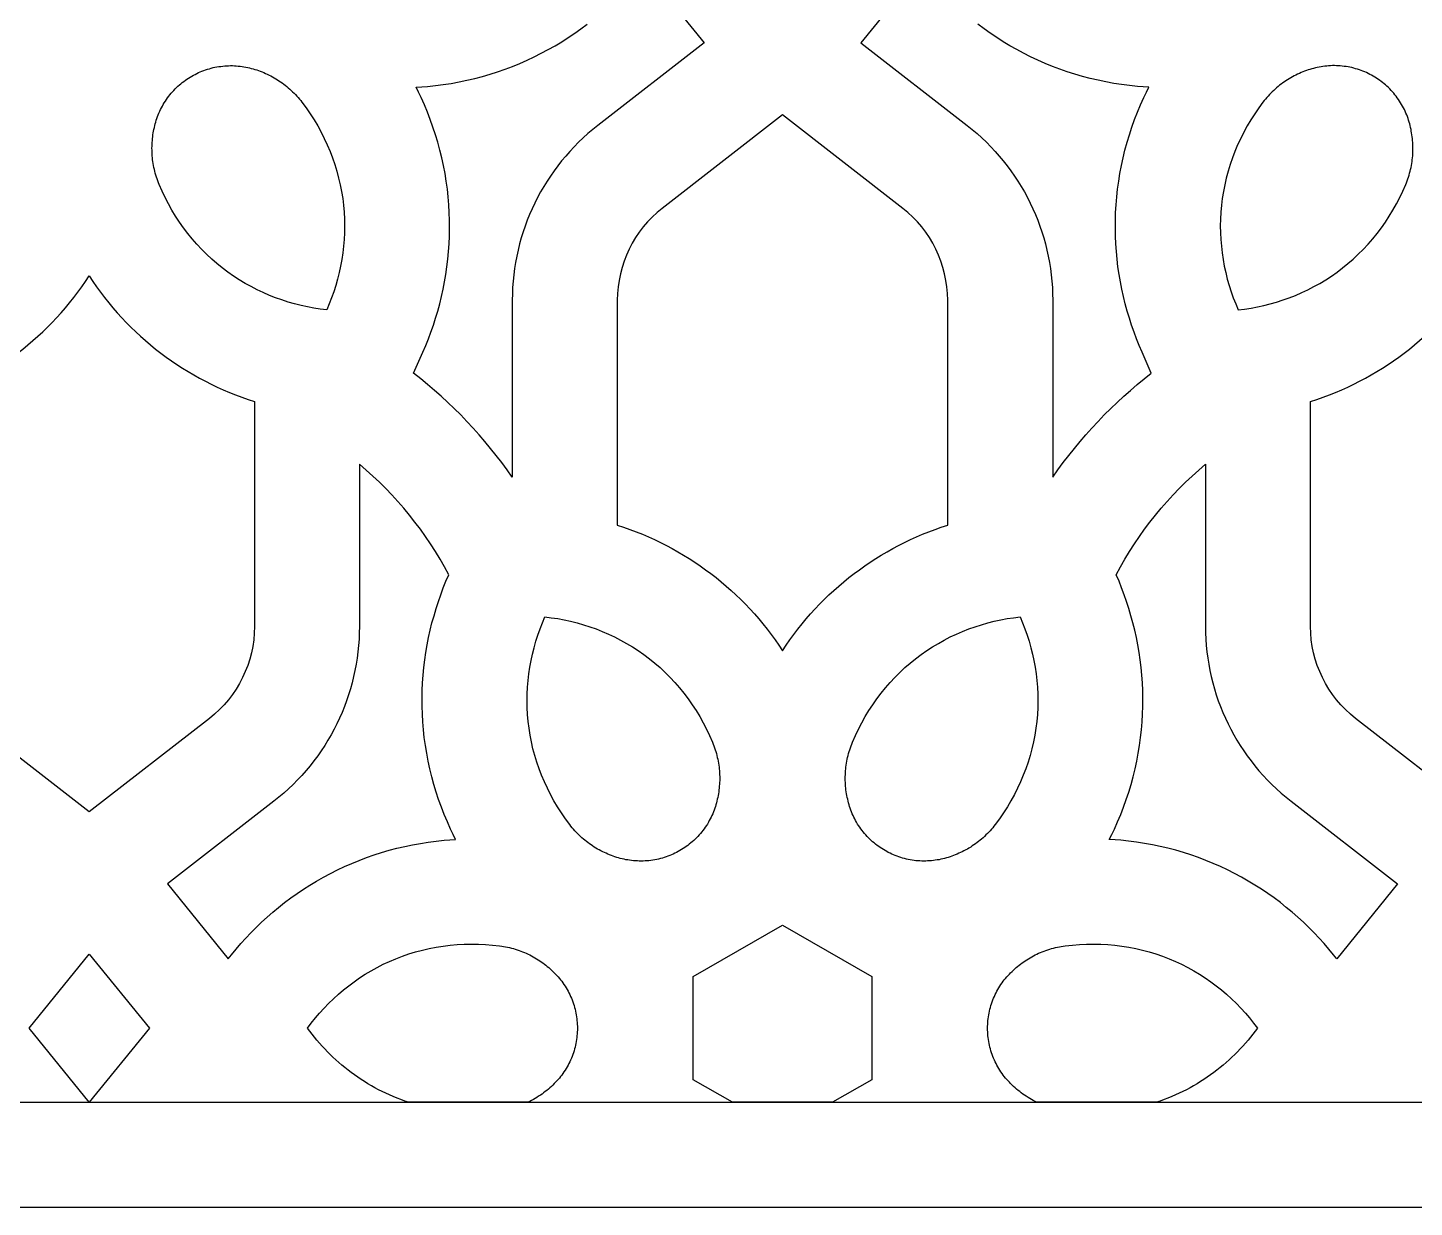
# Model space of a CAD drawing. Extents: x 14322 to 28868, y 1949 to 5319.
# Drawn here: x 21516 to 23300, y 1949 to 3468 of the extents above; entities that cross this region are included whole.
import ezdxf

# ---------------------------------------------------------------- set-up
doc = ezdxf.new("R2010")
doc.units = 0
doc.layers.add('LAYER_01', color=1, linetype='CONTINUOUS')

msp = doc.modelspace()

# ---------------------------------------------------------------- linework, layer by layer
at = {"layer": 'LAYER_01'}
for points in [[(14321.9, 1949.2), (28868, 1949.2), (28868, 5318.8), (14321.9, 5318.8)], [(14457.1, 2084.4), (28732.8, 2084.4), (28732.8, 5183.7), (14457.1, 5183.7)], [(21726.9, 3405.4), (21729, 3406.6), (21731.2, 3407.7), (21733.4, 3408.8), (21735.6, 3409.9), (21737.9, 3410.9), (21740.1, 3411.8), (21742.5, 3412.7), (21744.8, 3413.5), (21747.2, 3414.3), (21749.6, 3415), (21752, 3415.7), (21754.4, 3416.3), (21756.8, 3416.8), (21759.3, 3417.3), (21761.8, 3417.7), (21764.3, 3418), (21766.8, 3418.3), (21769.3, 3418.6), (21771.8, 3418.7), (21774.3, 3418.8), (21776.8, 3418.9), (21779.3, 3418.9), (21781.8, 3418.8), (21784.3, 3418.6), (21786.7, 3418.4), (21789.2, 3418.2), (21791.6, 3417.9), (21794.1, 3417.5), (21796.5, 3417), (21798.9, 3416.5), (21801.2, 3416), (21803.6, 3415.4), (21805.9, 3414.7), (21808.2, 3414), (21810.5, 3413.3), (21812.8, 3412.5), (21815.1, 3411.7), (21817.4, 3410.8), (21819.7, 3409.9), (21821.9, 3408.9), (21824.1, 3407.9), (21826.4, 3406.8), (21828.5, 3405.7), (21830.7, 3404.6), (21832.9, 3403.4), (21835, 3402.1), (21837.1, 3400.8), (21839.2, 3399.5), (21841.3, 3398.1), (21843.3, 3396.6), (21845.3, 3395.2), (21847.3, 3393.6), (21849.3, 3392.1), (21851.2, 3390.4), (21853.1, 3388.8), (21855, 3387.1), (21856.8, 3385.3), (21858.7, 3383.5), (21860.4, 3381.7), (21862.2, 3379.8), (21863.9, 3377.9), (21865.5, 3375.9), (21867.2, 3373.9), (21868.8, 3371.8), (21874.2, 3364.4), (21879.4, 3356.9), (21884.3, 3349.1), (21889, 3341.3), (21893.4, 3333.3), (21897.5, 3325.1), (21901.3, 3316.9), (21904.9, 3308.5), (21908.1, 3300.1), (21911.1, 3291.5), (21913.7, 3282.9), (21916, 3274.2), (21918.1, 3265.5), (21919.8, 3256.7), (21921.2, 3247.9), (21922.3, 3239.1), (21923, 3230.2), (21923.5, 3221.4), (21923.7, 3212.6), (21923.5, 3203.8), (21923.1, 3195.1), (21922.4, 3186.4), (21921.4, 3177.8), (21920.1, 3169.3), (21918.5, 3160.8), (21916.7, 3152.4), (21914.6, 3144.2), (21912.3, 3136), (21909.7, 3127.9), (21906.9, 3120), (21903.9, 3112.2), (21900.7, 3104.5), (21892.4, 3105.5), (21884.1, 3106.8), (21875.8, 3108.4), (21867.6, 3110.2), (21859.3, 3112.2), (21851.1, 3114.6), (21843, 3117.2), (21834.9, 3120.1), (21826.8, 3123.2), (21818.8, 3126.7), (21811, 3130.4), (21803.2, 3134.4), (21795.5, 3138.6), (21788, 3143.2), (21780.6, 3148), (21773.3, 3153.1), (21766.2, 3158.4), (21759.3, 3164.1), (21752.6, 3169.9), (21746, 3176), (21739.7, 3182.4), (21733.5, 3189), (21727.6, 3195.8), (21721.9, 3202.9), (21716.4, 3210.1), (21711.2, 3217.6), (21706.2, 3225.2), (21701.4, 3233), (21697, 3241), (21692.7, 3249.1), (21688.8, 3257.4), (21685.1, 3265.8), (21684.1, 3268.2), (21683.2, 3270.6), (21682.3, 3273.1), (21681.5, 3275.5), (21680.7, 3277.9), (21680, 3280.4), (21679.4, 3282.9), (21678.8, 3285.3), (21678.2, 3287.8), (21677.7, 3290.3), (21677.3, 3292.8), (21676.9, 3295.3), (21676.6, 3297.7), (21676.3, 3300.2), (21676.1, 3302.7), (21675.9, 3305.2), (21675.8, 3307.7), (21675.8, 3310.2), (21675.7, 3312.6), (21675.8, 3315.1), (21675.9, 3317.6), (21676, 3320), (21676.2, 3322.5), (21676.4, 3324.9), (21676.7, 3327.3), (21677, 3329.8), (21677.4, 3332.2), (21677.8, 3334.6), (21678.3, 3336.9), (21678.8, 3339.3), (21679.4, 3341.7), (21680, 3344), (21680.6, 3346.3), (21681.3, 3348.7), (21682.1, 3351), (21682.9, 3353.3), (21683.8, 3355.6), (21684.7, 3357.9), (21685.8, 3360.1), (21686.8, 3362.4), (21687.9, 3364.6), (21689.1, 3366.8), (21690.3, 3369), (21691.6, 3371.1), (21693, 3373.3), (21694.4, 3375.3), (21695.8, 3377.4), (21697.3, 3379.4), (21698.9, 3381.4), (21700.5, 3383.3), (21702.1, 3385.2), (21703.8, 3387.1), (21705.5, 3388.9), (21707.3, 3390.6), (21709.1, 3392.3), (21711, 3394), (21712.9, 3395.6), (21714.8, 3397.2), (21716.8, 3398.7), (21718.7, 3400.1), (21720.8, 3401.5), (21722.8, 3402.9), (21724.9, 3404.2)], [(23247.4, 3405.4), (23245.3, 3406.6), (23243.2, 3407.7), (23241, 3408.8), (23238.8, 3409.9), (23236.5, 3410.9), (23234.2, 3411.8), (23231.9, 3412.7), (23229.6, 3413.5), (23227.2, 3414.3), (23224.8, 3415), (23222.4, 3415.7), (23220, 3416.3), (23217.5, 3416.8), (23215.1, 3417.3), (23212.6, 3417.7), (23210.1, 3418), (23207.6, 3418.3), (23205.1, 3418.6), (23202.6, 3418.7), (23200.1, 3418.8), (23197.6, 3418.9), (23195.1, 3418.9), (23192.6, 3418.8), (23190.1, 3418.6), (23187.6, 3418.4), (23185.2, 3418.2), (23182.7, 3417.9), (23180.3, 3417.5), (23177.9, 3417), (23175.5, 3416.5), (23173.1, 3416), (23170.8, 3415.4), (23168.4, 3414.7), (23166.1, 3414), (23163.8, 3413.3), (23161.5, 3412.5), (23159.2, 3411.7), (23157, 3410.8), (23154.7, 3409.9), (23152.5, 3408.9), (23150.2, 3407.9), (23148, 3406.8), (23145.8, 3405.7), (23143.6, 3404.6), (23141.5, 3403.4), (23139.3, 3402.1), (23137.2, 3400.8), (23135.1, 3399.5), (23133.1, 3398.1), (23131, 3396.6), (23129, 3395.2), (23127, 3393.6), (23125.1, 3392.1), (23123.1, 3390.4), (23121.2, 3388.8), (23119.4, 3387.1), (23117.5, 3385.3), (23115.7, 3383.5), (23113.9, 3381.7), (23112.2, 3379.8), (23110.5, 3377.9), (23108.8, 3375.9), (23107.2, 3373.9), (23105.6, 3371.8), (23100.2, 3364.4), (23095, 3356.9), (23090, 3349.1), (23085.4, 3341.3), (23081, 3333.3), (23076.9, 3325.1), (23073, 3316.9), (23069.5, 3308.5), (23066.2, 3300.1), (23063.3, 3291.5), (23060.7, 3282.9), (23058.3, 3274.2), (23056.3, 3265.5), (23054.6, 3256.7), (23053.2, 3247.9), (23052.1, 3239.1), (23051.3, 3230.2), (23050.9, 3221.4), (23050.7, 3212.6), (23050.8, 3203.8), (23051.3, 3195.1), (23052, 3186.4), (23053, 3177.8), (23054.3, 3169.3), (23055.8, 3160.8), (23057.6, 3152.4), (23059.7, 3144.2), (23062.1, 3136), (23064.6, 3127.9), (23067.4, 3120), (23070.5, 3112.2), (23073.7, 3104.5), (23082, 3105.5), (23090.2, 3106.8), (23098.5, 3108.4), (23106.8, 3110.2), (23115, 3112.2), (23123.2, 3114.6), (23131.4, 3117.2), (23139.5, 3120.1), (23147.6, 3123.2), (23155.5, 3126.7), (23163.4, 3130.4), (23171.2, 3134.4), (23178.8, 3138.6), (23186.4, 3143.2), (23193.8, 3148), (23201, 3153.1), (23208.1, 3158.4), (23215, 3164.1), (23221.8, 3169.9), (23228.3, 3176), (23234.7, 3182.4), (23240.8, 3189), (23246.8, 3195.8), (23252.5, 3202.9), (23258, 3210.1), (23263.2, 3217.6), (23268.2, 3225.2), (23272.9, 3233), (23277.4, 3241), (23281.6, 3249.1), (23285.6, 3257.4), (23289.3, 3265.8), (23290.2, 3268.2), (23291.2, 3270.6), (23292, 3273.1), (23292.9, 3275.5), (23293.6, 3277.9), (23294.3, 3280.4), (23295, 3282.9), (23295.6, 3285.3), (23296.1, 3287.8), (23296.6, 3290.3), (23297.1, 3292.8), (23297.4, 3295.3), (23297.8, 3297.7), (23298, 3300.2), (23298.3, 3302.7), (23298.4, 3305.2), (23298.5, 3307.7), (23298.6, 3310.2), (23298.6, 3312.6), (23298.6, 3315.1), (23298.5, 3317.6), (23298.4, 3320), (23298.2, 3322.5), (23297.9, 3324.9), (23297.7, 3327.3), (23297.3, 3329.8), (23296.9, 3332.2), (23296.5, 3334.6), (23296.1, 3336.9), (23295.5, 3339.3), (23295, 3341.7), (23294.4, 3344), (23293.7, 3346.3), (23293, 3348.7), (23292.3, 3351), (23291.4, 3353.3), (23290.6, 3355.6), (23289.6, 3357.9), (23288.6, 3360.1), (23287.6, 3362.4), (23286.4, 3364.6), (23285.3, 3366.8), (23284, 3369), (23282.7, 3371.1), (23281.4, 3373.3), (23280, 3375.3), (23278.5, 3377.4), (23277, 3379.4), (23275.5, 3381.4), (23273.9, 3383.3), (23272.2, 3385.2), (23270.6, 3387.1), (23268.8, 3388.9), (23267, 3390.6), (23265.2, 3392.3), (23263.4, 3394), (23261.5, 3395.6), (23259.6, 3397.2), (23257.6, 3398.7), (23255.6, 3400.1), (23253.6, 3401.5), (23251.6, 3402.9), (23249.5, 3404.2)], [(22355.2, 2408.4), (22353.1, 2407.2), (22350.9, 2406), (22348.7, 2405), (22346.5, 2403.9), (22344.3, 2402.9), (22342, 2402), (22339.7, 2401.1), (22337.3, 2400.3), (22335, 2399.5), (22332.6, 2398.8), (22330.2, 2398.1), (22327.7, 2397.5), (22325.3, 2397), (22322.8, 2396.5), (22320.3, 2396.1), (22317.9, 2395.7), (22315.4, 2395.4), (22312.9, 2395.2), (22310.4, 2395), (22307.9, 2394.9), (22305.4, 2394.9), (22302.9, 2394.9), (22300.4, 2395), (22297.9, 2395.1), (22295.4, 2395.3), (22292.9, 2395.6), (22290.5, 2395.9), (22288.1, 2396.3), (22285.6, 2396.7), (22283.3, 2397.2), (22280.9, 2397.8), (22278.5, 2398.4), (22276.2, 2399), (22273.9, 2399.7), (22271.6, 2400.5), (22269.3, 2401.3), (22267, 2402.1), (22264.7, 2403), (22262.5, 2403.9), (22260.2, 2404.9), (22258, 2405.9), (22255.8, 2406.9), (22253.6, 2408.1), (22251.4, 2409.2), (22249.2, 2410.4), (22247.1, 2411.7), (22245, 2413), (22242.9, 2414.3), (22240.8, 2415.7), (22238.8, 2417.1), (22236.8, 2418.6), (22234.8, 2420.1), (22232.8, 2421.7), (22230.9, 2423.3), (22229, 2425), (22227.1, 2426.7), (22225.3, 2428.5), (22223.5, 2430.3), (22221.7, 2432.1), (22220, 2434), (22218.3, 2435.9), (22216.6, 2437.9), (22215, 2439.9), (22213.4, 2441.9), (22207.9, 2449.3), (22202.7, 2456.9), (22197.8, 2464.6), (22193.1, 2472.5), (22188.7, 2480.5), (22184.6, 2488.6), (22180.8, 2496.9), (22177.2, 2505.3), (22174, 2513.7), (22171.1, 2522.3), (22168.4, 2530.9), (22166.1, 2539.6), (22164.1, 2548.3), (22162.4, 2557.1), (22161, 2565.9), (22159.9, 2574.7), (22159.1, 2583.5), (22158.6, 2592.4), (22158.5, 2601.2), (22158.6, 2609.9), (22159, 2618.7), (22159.7, 2627.3), (22160.7, 2635.9), (22162, 2644.5), (22163.6, 2653), (22165.4, 2661.3), (22167.5, 2669.6), (22169.8, 2677.8), (22172.4, 2685.9), (22175.2, 2693.8), (22178.2, 2701.6), (22181.5, 2709.3), (22189.7, 2708.2), (22198, 2707), (22206.3, 2705.4), (22214.5, 2703.6), (22222.8, 2701.5), (22231, 2699.2), (22239.2, 2696.6), (22247.3, 2693.7), (22255.3, 2690.6), (22263.3, 2687.1), (22271.2, 2683.4), (22278.9, 2679.4), (22286.6, 2675.1), (22294.1, 2670.6), (22301.5, 2665.8), (22308.8, 2660.7), (22315.9, 2655.3), (22322.8, 2649.7), (22329.6, 2643.9), (22336.1, 2637.7), (22342.5, 2631.4), (22348.6, 2624.8), (22354.5, 2618), (22360.2, 2610.9), (22365.7, 2603.7), (22371, 2596.2), (22375.9, 2588.6), (22380.7, 2580.8), (22385.2, 2572.8), (22389.4, 2564.7), (22393.3, 2556.4), (22397, 2548), (22398, 2545.6), (22398.9, 2543.2), (22399.8, 2540.7), (22400.6, 2538.3), (22401.4, 2535.8), (22402.1, 2533.4), (22402.7, 2530.9), (22403.3, 2528.4), (22403.9, 2526), (22404.4, 2523.5), (22404.8, 2521), (22405.2, 2518.5), (22405.5, 2516), (22405.8, 2513.5), (22406, 2511.1), (22406.2, 2508.6), (22406.3, 2506.1), (22406.4, 2503.6), (22406.4, 2501.1), (22406.4, 2498.7), (22406.3, 2496.2), (22406.1, 2493.8), (22405.9, 2491.3), (22405.7, 2488.9), (22405.4, 2486.4), (22405.1, 2484), (22404.7, 2481.6), (22404.3, 2479.2), (22403.8, 2476.8), (22403.3, 2474.5), (22402.8, 2472.1), (22402.2, 2469.8), (22401.5, 2467.4), (22400.8, 2465.1), (22400, 2462.8), (22399.2, 2460.5), (22398.3, 2458.2), (22397.4, 2455.9), (22396.4, 2453.6), (22395.3, 2451.4), (22394.2, 2449.2), (22393, 2447), (22391.8, 2444.8), (22390.5, 2442.6), (22389.2, 2440.5), (22387.8, 2438.4), (22386.3, 2436.4), (22384.8, 2434.4), (22383.3, 2432.4), (22381.7, 2430.5), (22380, 2428.6), (22378.3, 2426.7), (22376.6, 2424.9), (22374.8, 2423.2), (22373, 2421.4), (22371.1, 2419.8), (22369.2, 2418.2), (22367.3, 2416.6), (22365.4, 2415.1), (22363.4, 2413.6), (22361.4, 2412.2), (22359.3, 2410.9), (22357.3, 2409.6)], [(22619.2, 2408.4), (22617.1, 2409.6), (22615, 2410.9), (22613, 2412.2), (22611, 2413.6), (22609, 2415.1), (22607, 2416.6), (22605.1, 2418.2), (22603.2, 2419.8), (22601.4, 2421.4), (22599.6, 2423.2), (22597.8, 2424.9), (22596, 2426.7), (22594.4, 2428.6), (22592.7, 2430.5), (22591.1, 2432.4), (22589.6, 2434.4), (22588.1, 2436.4), (22586.6, 2438.4), (22585.2, 2440.5), (22583.9, 2442.6), (22582.6, 2444.8), (22581.3, 2447), (22580.2, 2449.2), (22579, 2451.4), (22578, 2453.6), (22577, 2455.9), (22576, 2458.2), (22575.2, 2460.5), (22574.3, 2462.8), (22573.6, 2465.1), (22572.9, 2467.4), (22572.2, 2469.8), (22571.6, 2472.1), (22571.1, 2474.5), (22570.5, 2476.8), (22570.1, 2479.2), (22569.6, 2481.6), (22569.3, 2484), (22568.9, 2486.4), (22568.7, 2488.9), (22568.4, 2491.3), (22568.2, 2493.8), (22568.1, 2496.2), (22568, 2498.7), (22568, 2501.1), (22568, 2503.6), (22568.1, 2506.1), (22568.2, 2508.6), (22568.3, 2511.1), (22568.6, 2513.5), (22568.8, 2516), (22569.2, 2518.5), (22569.5, 2521), (22570, 2523.5), (22570.5, 2526), (22571, 2528.4), (22571.6, 2530.9), (22572.3, 2533.4), (22573, 2535.8), (22573.7, 2538.3), (22574.6, 2540.7), (22575.4, 2543.2), (22576.4, 2545.6), (22577.3, 2548), (22581, 2556.4), (22585, 2564.7), (22589.2, 2572.8), (22593.7, 2580.8), (22598.4, 2588.6), (22603.4, 2596.2), (22608.6, 2603.7), (22614.1, 2610.9), (22619.8, 2618), (22625.8, 2624.8), (22631.9, 2631.4), (22638.3, 2637.7), (22644.8, 2643.9), (22651.6, 2649.7), (22658.5, 2655.3), (22665.6, 2660.7), (22672.8, 2665.8), (22680.2, 2670.6), (22687.8, 2675.1), (22695.4, 2679.4), (22703.2, 2683.4), (22711.1, 2687.1), (22719, 2690.6), (22727.1, 2693.7), (22735.2, 2696.6), (22743.4, 2699.2), (22751.6, 2701.5), (22759.8, 2703.6), (22768.1, 2705.4), (22776.4, 2707), (22784.6, 2708.2), (22792.9, 2709.3), (22796.1, 2701.6), (22799.2, 2693.8), (22802, 2685.9), (22804.5, 2677.8), (22806.9, 2669.6), (22809, 2661.3), (22810.8, 2653), (22812.3, 2644.5), (22813.6, 2635.9), (22814.6, 2627.3), (22815.3, 2618.7), (22815.8, 2609.9), (22815.9, 2601.2), (22815.7, 2592.4), (22815.3, 2583.5), (22814.5, 2574.7), (22813.4, 2565.9), (22812, 2557.1), (22810.3, 2548.3), (22808.3, 2539.6), (22805.9, 2530.9), (22803.3, 2522.3), (22800.4, 2513.7), (22797.1, 2505.3), (22793.6, 2496.9), (22789.7, 2488.6), (22785.6, 2480.5), (22781.2, 2472.5), (22776.6, 2464.6), (22771.6, 2456.9), (22766.4, 2449.3), (22761, 2441.9), (22759.4, 2439.9), (22757.8, 2437.9), (22756.1, 2435.9), (22754.4, 2434), (22752.7, 2432.1), (22750.9, 2430.3), (22749.1, 2428.5), (22747.2, 2426.7), (22745.4, 2425), (22743.5, 2423.3), (22741.5, 2421.7), (22739.6, 2420.1), (22737.6, 2418.6), (22735.6, 2417.1), (22733.5, 2415.7), (22731.5, 2414.3), (22729.4, 2413), (22727.2, 2411.7), (22725.1, 2410.4), (22723, 2409.2), (22720.8, 2408.1), (22718.6, 2406.9), (22716.4, 2405.9), (22714.1, 2404.9), (22711.9, 2403.9), (22709.6, 2403), (22707.4, 2402.1), (22705.1, 2401.3), (22702.8, 2400.5), (22700.5, 2399.7), (22698.2, 2399), (22695.8, 2398.4), (22693.5, 2397.8), (22691.1, 2397.2), (22688.7, 2396.7), (22686.3, 2396.3), (22683.9, 2395.9), (22681.4, 2395.6), (22679, 2395.3), (22676.5, 2395.1), (22674, 2395), (22671.5, 2394.9), (22669, 2394.9), (22666.5, 2394.9), (22664, 2395), (22661.5, 2395.2), (22659, 2395.4), (22656.5, 2395.7), (22654, 2396.1), (22651.5, 2396.5), (22649.1, 2397), (22646.6, 2397.5), (22644.2, 2398.1), (22641.8, 2398.8), (22639.4, 2399.5), (22637, 2400.3), (22634.7, 2401.1), (22632.4, 2402), (22630.1, 2402.9), (22627.8, 2403.9), (22625.6, 2405), (22623.4, 2406), (22621.3, 2407.2)], [(22422.7, 2084.4), (22372.3, 2113.4), (22372.3, 2246.1), (22487.2, 2312.4), (22602, 2246.1), (22602, 2113.4), (22551.6, 2084.4)], [(22006, 2084.4), (22001, 2086), (21996, 2087.8), (21991.1, 2089.7), (21986.2, 2091.7), (21981.4, 2093.8), (21976.6, 2096), (21971.9, 2098.3), (21967.2, 2100.6), (21962.6, 2103.1), (21958.1, 2105.7), (21953.6, 2108.3), (21949.2, 2111), (21944.8, 2113.8), (21940.5, 2116.7), (21936.3, 2119.6), (21932.2, 2122.7), (21928.1, 2125.8), (21924.1, 2129), (21920.1, 2132.2), (21916.3, 2135.5), (21912.5, 2138.9), (21908.7, 2142.3), (21905.1, 2145.8), (21901.5, 2149.4), (21898, 2153), (21894.6, 2156.7), (21891.3, 2160.4), (21888, 2164.2), (21884.8, 2168), (21881.7, 2171.9), (21875.7, 2179.7), (21880.8, 2186.4), (21886, 2192.9), (21891.5, 2199.3), (21897.2, 2205.6), (21903.1, 2211.7), (21909.2, 2217.6), (21915.6, 2223.4), (21922.1, 2229), (21928.9, 2234.4), (21935.8, 2239.5), (21943, 2244.5), (21950.3, 2249.2), (21957.9, 2253.7), (21965.6, 2258), (21973.4, 2262), (21981.5, 2265.7), (21989.7, 2269.2), (21998, 2272.4), (22006.4, 2275.3), (22015, 2277.9), (22023.7, 2280.2), (22032.5, 2282.3), (22041.4, 2284), (22050.3, 2285.4), (22059.3, 2286.5), (22068.4, 2287.3), (22077.5, 2287.8), (22086.6, 2288), (22095.8, 2287.9), (22104.9, 2287.5), (22114.1, 2286.8), (22123.2, 2285.8), (22125.8, 2285.4), (22128.3, 2285), (22130.9, 2284.6), (22133.4, 2284.1), (22135.9, 2283.5), (22138.4, 2282.9), (22140.9, 2282.2), (22143.3, 2281.5), (22145.7, 2280.7), (22148.1, 2279.9), (22150.5, 2279), (22152.8, 2278.1), (22155.1, 2277.2), (22157.4, 2276.2), (22159.7, 2275.1), (22161.9, 2274), (22164.1, 2272.9), (22166.3, 2271.7), (22168.5, 2270.5), (22170.6, 2269.2), (22172.7, 2267.9), (22174.7, 2266.6), (22176.7, 2265.2), (22178.7, 2263.7), (22180.7, 2262.3), (22182.6, 2260.8), (22184.5, 2259.3), (22186.4, 2257.7), (22188.2, 2256.1), (22190, 2254.5), (22191.8, 2252.8), (22193.5, 2251.1), (22195.2, 2249.4), (22196.9, 2247.6), (22198.5, 2245.8), (22200.1, 2243.9), (22201.6, 2242), (22203.1, 2240.1), (22204.6, 2238.1), (22206, 2236), (22207.4, 2233.9), (22208.7, 2231.8), (22210, 2229.7), (22211.2, 2227.5), (22212.3, 2225.2), (22213.4, 2223), (22214.5, 2220.7), (22215.5, 2218.4), (22216.4, 2216.1), (22217.3, 2213.7), (22218.1, 2211.3), (22218.9, 2209), (22219.6, 2206.5), (22220.2, 2204.1), (22220.8, 2201.7), (22221.3, 2199.3), (22221.7, 2196.8), (22222.1, 2194.4), (22222.5, 2191.9), (22222.7, 2189.5), (22222.9, 2187), (22223.1, 2184.6), (22223.2, 2182.2), (22223.2, 2179.7), (22223.2, 2177.3), (22223.1, 2174.9), (22222.9, 2172.5), (22222.7, 2170), (22222.5, 2167.6), (22222.1, 2165.1), (22221.7, 2162.7), (22221.3, 2160.2), (22220.8, 2157.8), (22220.2, 2155.4), (22219.6, 2153), (22218.9, 2150.5), (22218.1, 2148.2), (22217.3, 2145.8), (22216.4, 2143.4), (22215.5, 2141.1), (22214.5, 2138.8), (22213.4, 2136.5), (22212.3, 2134.3), (22211.2, 2132), (22210, 2129.8), (22208.7, 2127.7), (22207.4, 2125.6), (22206, 2123.5), (22204.6, 2121.4), (22203.1, 2119.4), (22201.6, 2117.5), (22200.1, 2115.6), (22198.5, 2113.7), (22196.9, 2111.9), (22195.2, 2110.1), (22193.5, 2108.4), (22191.7, 2106.6), (22189.8, 2104.8), (22187.9, 2103.1), (22185.9, 2101.4), (22183.9, 2099.7), (22181.9, 2098.1), (22179.8, 2096.6), (22177.7, 2095), (22175.6, 2093.5), (22173.4, 2092.1), (22171.2, 2090.7), (22168.9, 2089.3), (22166.7, 2088), (22164.3, 2086.7), (22162, 2085.5), (22159.6, 2084.4)], [(22814.7, 2084.4), (22812.4, 2085.5), (22810, 2086.7), (22807.7, 2088), (22805.4, 2089.3), (22803.2, 2090.7), (22801, 2092.1), (22798.8, 2093.5), (22796.6, 2095), (22794.5, 2096.6), (22792.5, 2098.1), (22790.4, 2099.7), (22788.4, 2101.4), (22786.5, 2103.1), (22784.6, 2104.8), (22782.7, 2106.6), (22780.8, 2108.4), (22779.2, 2110.1), (22777.5, 2111.9), (22775.9, 2113.7), (22774.3, 2115.6), (22772.7, 2117.5), (22771.2, 2119.4), (22769.8, 2121.4), (22768.4, 2123.5), (22767, 2125.6), (22765.7, 2127.7), (22764.4, 2129.8), (22763.2, 2132), (22762, 2134.3), (22760.9, 2136.5), (22759.9, 2138.8), (22758.9, 2141.1), (22757.9, 2143.4), (22757.1, 2145.8), (22756.3, 2148.2), (22755.5, 2150.5), (22754.8, 2153), (22754.2, 2155.4), (22753.6, 2157.8), (22753.1, 2160.2), (22752.6, 2162.7), (22752.2, 2165.1), (22751.9, 2167.6), (22751.6, 2170), (22751.4, 2172.5), (22751.3, 2174.9), (22751.2, 2177.3), (22751.2, 2179.7), (22751.2, 2182.2), (22751.3, 2184.6), (22751.4, 2187), (22751.6, 2189.5), (22751.9, 2191.9), (22752.2, 2194.4), (22752.6, 2196.8), (22753.1, 2199.3), (22753.6, 2201.7), (22754.2, 2204.1), (22754.8, 2206.5), (22755.5, 2209), (22756.3, 2211.3), (22757.1, 2213.7), (22757.9, 2216.1), (22758.9, 2218.4), (22759.9, 2220.7), (22760.9, 2223), (22762, 2225.2), (22763.2, 2227.5), (22764.4, 2229.7), (22765.7, 2231.8), (22767, 2233.9), (22768.4, 2236), (22769.8, 2238.1), (22771.2, 2240.1), (22772.7, 2242), (22774.3, 2243.9), (22775.9, 2245.8), (22777.5, 2247.6), (22779.2, 2249.4), (22780.8, 2251.1), (22782.6, 2252.8), (22784.3, 2254.5), (22786.1, 2256.1), (22788, 2257.7), (22789.8, 2259.3), (22791.7, 2260.8), (22793.7, 2262.3), (22795.6, 2263.7), (22797.6, 2265.2), (22799.6, 2266.6), (22801.7, 2267.9), (22803.8, 2269.2), (22805.9, 2270.5), (22808.1, 2271.7), (22810.2, 2272.9), (22812.4, 2274), (22814.7, 2275.1), (22816.9, 2276.2), (22819.2, 2277.2), (22821.6, 2278.1), (22823.9, 2279), (22826.3, 2279.9), (22828.7, 2280.7), (22831.1, 2281.5), (22833.5, 2282.2), (22836, 2282.9), (22838.5, 2283.5), (22841, 2284.1), (22843.5, 2284.6), (22846, 2285), (22848.6, 2285.4), (22851.2, 2285.8), (22860.3, 2286.8), (22869.4, 2287.5), (22878.6, 2287.9), (22887.7, 2288), (22896.9, 2287.8), (22906, 2287.3), (22915, 2286.5), (22924.1, 2285.4), (22933, 2284), (22941.9, 2282.3), (22950.7, 2280.2), (22959.3, 2277.9), (22967.9, 2275.3), (22976.4, 2272.4), (22984.7, 2269.2), (22992.9, 2265.7), (23000.9, 2262), (23008.8, 2258), (23016.5, 2253.7), (23024, 2249.2), (23031.4, 2244.5), (23038.5, 2239.5), (23045.5, 2234.4), (23052.2, 2229), (23058.8, 2223.4), (23065.1, 2217.6), (23071.3, 2211.7), (23077.2, 2205.6), (23082.9, 2199.3), (23088.3, 2192.9), (23093.6, 2186.4), (23098.6, 2179.7), (23092.7, 2171.9), (23089.5, 2168), (23086.4, 2164.2), (23083.1, 2160.4), (23079.8, 2156.7), (23076.3, 2153), (23072.8, 2149.4), (23069.3, 2145.8), (23065.6, 2142.3), (23061.9, 2138.9), (23058.1, 2135.5), (23054.2, 2132.2), (23050.3, 2129), (23046.3, 2125.8), (23042.2, 2122.7), (23038.1, 2119.6), (23033.8, 2116.7), (23029.5, 2113.8), (23025.2, 2111), (23020.8, 2108.3), (23016.3, 2105.7), (23011.7, 2103.1), (23007.1, 2100.6), (23002.5, 2098.3), (22997.8, 2096), (22993, 2093.8), (22988.2, 2091.7), (22983.3, 2089.7), (22978.4, 2087.8), (22973.4, 2086), (22968.4, 2084.4)], [(21594.9, 2084.4), (21517.5, 2179.7), (21594.9, 2275.1), (21672.4, 2179.7)]]:
    msp.add_lwpolyline(points, close=True, dxfattribs=at)
for points in [[(22308.2, 3544.6), (22386.4, 3448.3), (22249.5, 3341.8, 0.231422), (22139.4, 3116.8), (22139.4, 2889, 0.076243), (22012.5, 3023), (22024.4, 3050.2), (22028, 3058.7), (22031.5, 3067.3), (22034.8, 3076), (22037.9, 3084.9), (22040.8, 3093.9), (22043.5, 3103), (22046, 3112.3), (22048.3, 3121.6), (22050.4, 3131.1), (22052.3, 3140.6), (22053.9, 3150.2), (22055.3, 3159.9), (22056.5, 3169.7), (22057.5, 3179.6), (22058.2, 3189.5), (22058.6, 3199.5), (22058.8, 3209.5), (22058.7, 3219.6), (22058.4, 3229.7), (22057.8, 3239.8), (22057, 3249.9), (22055.9, 3260), (22054.5, 3270.1), (22052.9, 3280.2), (22050.9, 3290.3), (22048.8, 3300.3), (22046.3, 3310.3), (22043.6, 3320.2), (22040.6, 3330), (22037.4, 3339.8), (22033.9, 3349.5), (22030.2, 3359.1), (22026.3, 3368.5), (22022, 3377.9), (22018.9, 3384.6), (22015.6, 3391.2), (22022.9, 3391.6), (22030.3, 3392.2), (22040.5, 3393.2), (22050.7, 3394.5), (22060.9, 3396.1), (22071, 3397.9), (22081.1, 3400), (22091.1, 3402.4), (22101, 3405), (22110.9, 3407.9), (22120.6, 3411), (22130.3, 3414.4), (22139.9, 3418), (22149.3, 3421.8), (22158.6, 3425.9), (22167.8, 3430.3), (22176.8, 3434.8), (22185.8, 3439.6), (22194.5, 3444.5), (22203.1, 3449.7), (22211.5, 3455.1), (22219.8, 3460.7), (22227.8, 3466.4), (22235.7, 3472.4)], [(22666.1, 3544.6), (22588, 3448.3), (22724.9, 3341.8, -0.231422), (22835, 3116.8), (22835, 2889, -0.076243), (22961.9, 3023), (22949.9, 3050.2), (22946.3, 3058.7), (22942.9, 3067.3), (22939.6, 3076), (22936.5, 3084.9), (22933.6, 3093.9), (22930.9, 3103), (22928.4, 3112.3), (22926.1, 3121.6), (22924, 3131.1), (22922.1, 3140.6), (22920.4, 3150.2), (22919, 3159.9), (22917.8, 3169.7), (22916.9, 3179.6), (22916.2, 3189.5), (22915.7, 3199.5), (22915.6, 3209.5), (22915.6, 3219.6), (22915.9, 3229.7), (22916.5, 3239.8), (22917.4, 3249.9), (22918.5, 3260), (22919.9, 3270.1), (22921.5, 3280.2), (22923.4, 3290.3), (22925.6, 3300.3), (22928, 3310.3), (22930.8, 3320.2), (22933.7, 3330), (22936.9, 3339.8), (22940.4, 3349.5), (22944.1, 3359.1), (22948.1, 3368.5), (22952.3, 3377.9), (22955.5, 3384.6), (22958.8, 3391.2), (22951.4, 3391.6), (22944.1, 3392.2), (22933.9, 3393.2), (22923.7, 3394.5), (22913.5, 3396.1), (22903.4, 3397.9), (22893.3, 3400), (22883.3, 3402.4), (22873.3, 3405), (22863.5, 3407.9), (22853.7, 3411), (22844.1, 3414.4), (22834.5, 3418), (22825.1, 3421.8), (22815.7, 3425.9), (22806.5, 3430.3), (22797.5, 3434.8), (22788.6, 3439.6), (22779.9, 3444.5), (22771.3, 3449.7), (22762.9, 3455.1), (22754.6, 3460.7), (22746.6, 3466.4), (22738.6, 3472.4)]]:
    msp.add_lwpolyline(points, format="xyb", dxfattribs=at)
for points in [[(22699.8, 2827.2), (22699.8, 3116.8, 0.231422), (22641.9, 3235.2), (22487.2, 3355.5), (22332.5, 3235.2, 0.231422), (22274.6, 3116.8), (22274.6, 2827.2, -0.175132), (22487.2, 2665.5, -0.175132)], [(21807.6, 2986.6), (21807.6, 2697, -0.231422), (21749.7, 2578.6), (21594.9, 2458.2), (21594.9, 2458.2), (21594.9, 2458.2), (21440.2, 2578.6, -0.231422), (21382.3, 2697), (21382.3, 2986.6, 0.175132), (21594.9, 3148.3, 0.175132)], [(23592, 2986.6), (23592, 2697, -0.231422), (23534.1, 2578.6), (23379.4, 2458.2), (23379.4, 2458.2), (23379.4, 2458.2), (23224.7, 2578.6, -0.231422), (23166.8, 2697), (23166.8, 2986.6, 0.175132), (23379.4, 3148.3, 0.175132)], [(22057.7, 2763.6, 0.097387), (21942.7, 2905.7), (21942.7, 2697, -0.231422), (21832.7, 2471.9), (21695.7, 2365.4), (21773.9, 2269.1), (21778.1, 2274.4), (21784, 2281.7), (21790.2, 2288.7), (21796.5, 2295.8), (21803, 2302.7), (21809.8, 2309.5), (21816.7, 2316.1), (21823.9, 2322.7), (21831.2, 2329.1), (21838.7, 2335.3), (21846.4, 2341.4), (21854.3, 2347.4), (21862.4, 2353.1), (21870.6, 2358.7), (21879, 2364), (21887.6, 2369.2), (21896.4, 2374.2), (21905.3, 2379), (21914.3, 2383.5), (21923.5, 2387.8), (21932.8, 2391.9), (21942.3, 2395.8), (21951.8, 2399.4), (21961.5, 2402.8), (21971.2, 2405.9), (21981.1, 2408.8), (21991, 2411.4), (22001.1, 2413.7), (22011.1, 2415.8), (22021.2, 2417.7), (22031.4, 2419.2), (22041.6, 2420.5), (22051.8, 2421.6), (22059.2, 2422.2), (22066.5, 2422.6), (22063.2, 2429.2), (22060.1, 2435.8), (22055.9, 2445.2), (22051.9, 2454.7), (22048.2, 2464.3), (22044.7, 2474), (22041.5, 2483.8), (22038.5, 2493.6), (22035.8, 2503.5), (22033.4, 2513.5), (22031.2, 2523.5), (22029.3, 2533.6), (22027.6, 2543.6), (22026.2, 2553.8), (22025.1, 2563.9), (22024.3, 2574), (22023.7, 2584.1), (22023.4, 2594.2), (22023.3, 2604.2), (22023.5, 2614.3), (22024, 2624.2), (22024.7, 2634.2), (22025.6, 2644), (22026.8, 2653.8), (22028.2, 2663.5), (22029.9, 2673.2), (22031.7, 2682.7), (22033.8, 2692.2), (22036.1, 2701.5), (22038.7, 2710.8), (22041.4, 2719.9), (22044.3, 2728.9), (22047.4, 2737.7), (22050.6, 2746.5), (22054.1, 2755.1)], [(23031.6, 2697, 0.231422), (23141.7, 2471.9), (23278.6, 2365.4), (23200.5, 2269.1), (23196.3, 2274.4), (23190.3, 2281.7), (23184.2, 2288.7), (23177.8, 2295.8), (23171.3, 2302.7), (23164.6, 2309.5), (23157.6, 2316.1), (23150.5, 2322.7), (23143.2, 2329.1), (23135.6, 2335.3), (23128, 2341.4), (23120, 2347.4), (23112, 2353.1), (23103.7, 2358.7), (23095.3, 2364), (23086.7, 2369.2), (23078, 2374.2), (23069.1, 2379), (23060.1, 2383.5), (23050.9, 2387.8), (23041.5, 2391.9), (23032.1, 2395.8), (23022.5, 2399.4), (23012.9, 2402.8), (23003.1, 2405.9), (22993.3, 2408.8), (22983.3, 2411.4), (22973.3, 2413.7), (22963.2, 2415.8), (22953.1, 2417.7), (22942.9, 2419.2), (22932.7, 2420.5), (22922.5, 2421.6), (22915.2, 2422.2), (22907.8, 2422.6), (22911.1, 2429.2), (22914.3, 2435.8), (22918.5, 2445.2), (22922.5, 2454.7), (22926.2, 2464.3), (22929.7, 2474), (22932.9, 2483.8), (22935.8, 2493.6), (22938.6, 2503.5), (22941, 2513.5), (22943.2, 2523.5), (22945.1, 2533.6), (22946.7, 2543.6), (22948.1, 2553.8), (22949.2, 2563.9), (22950.1, 2574), (22950.7, 2584.1), (22951, 2594.2), (22951, 2604.2), (22950.9, 2614.3), (22950.4, 2624.2), (22949.7, 2634.2), (22948.8, 2644), (22947.6, 2653.8), (22946.2, 2663.5), (22944.5, 2673.2), (22942.6, 2682.7), (22940.5, 2692.2), (22938.2, 2701.5), (22935.7, 2710.8), (22933, 2719.9), (22930.1, 2728.9), (22927, 2737.7), (22923.7, 2746.5), (22920.3, 2755.1), (22916.7, 2763.6, -0.097387), (23031.6, 2905.7)]]:
    msp.add_lwpolyline(points, format="xyb", close=True, dxfattribs=at)

doc.saveas('drawing.dxf')
